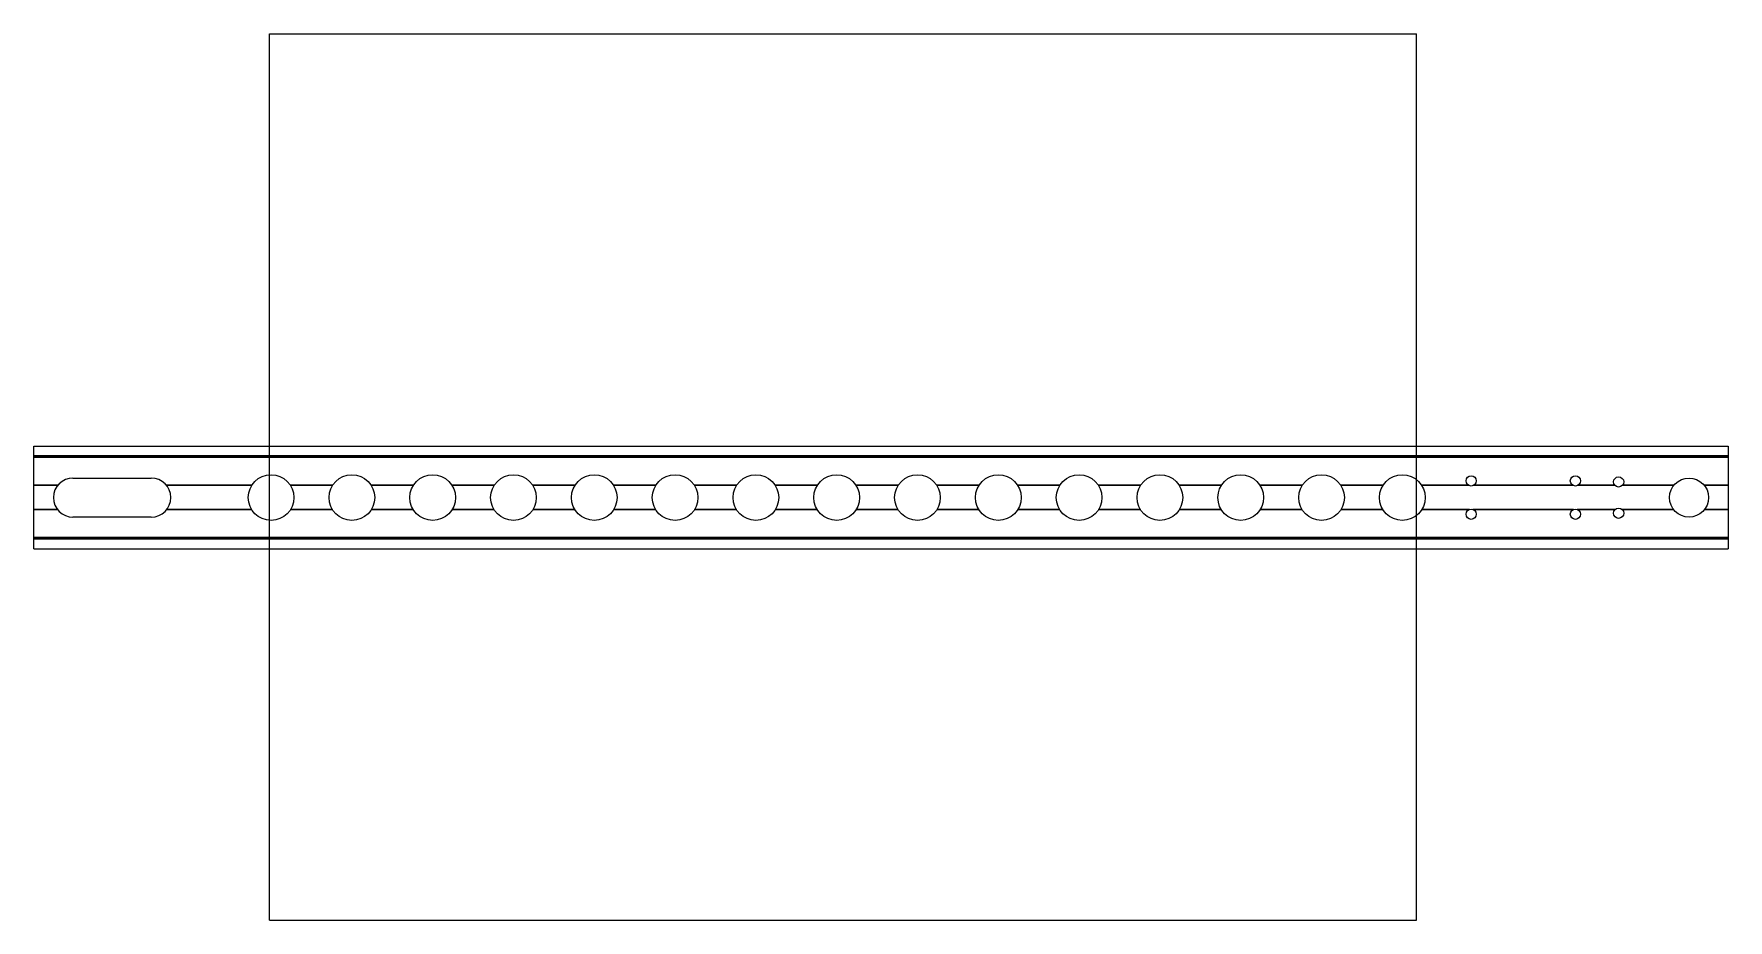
# Model space of a CAD drawing. Header units: inches. Extents: x -4.5 to 28, y 0 to 17.
import ezdxf

# ---------------------------------------------------------------- set-up
doc = ezdxf.new("R2010")
doc.units = ezdxf.units.IN
doc.header["$LTSCALE"] = 1.21
doc.header["$MEASUREMENT"] = 0
doc.layers.get('0').update_dxf_attribs({"linetype": 'CONTINUOUS'})

msp = doc.modelspace()

# ---------------------------------------------------------------- linework, layer by layer
at = {"color": 7, "linetype": 'CONTINUOUS'}
for p, q in [((0, 0), (0, 17)), ((0, 17), (22, 17)), ((22, 0), (22, 17)), ((-4.521, 7.121), (-4.521, 9.09)), ((-4.521, 9.09), (27.979, 9.09)), ((27.979, 8.904), (-4.521, 8.904)), ((27.979, 8.893), (-4.521, 8.893)), ((27.979, 8.873), (-4.521, 8.873)), ((27.979, 9.09), (27.979, 7.121)), ((-3.771, 8.48), (-2.271, 8.48)), ((-4.062, 8.342), (-4.521, 8.342)), ((-4.069, 8.334), (-4.521, 8.334)), ((-0.339, 8.342), (-1.98, 8.342)), ((-0.344, 8.334), (-1.974, 8.334)), ((1.211, 8.342), (0.397, 8.342)), ((1.206, 8.334), (0.402, 8.334)), ((2.761, 8.342), (1.947, 8.342)), ((2.756, 8.334), (1.952, 8.334)), ((4.311, 8.342), (3.497, 8.342)), ((4.306, 8.334), (3.502, 8.334)), ((5.861, 8.342), (5.047, 8.342)), ((5.856, 8.334), (5.052, 8.334)), ((7.411, 8.342), (6.597, 8.342)), ((7.406, 8.334), (6.602, 8.334)), ((8.961, 8.342), (8.147, 8.342)), ((8.956, 8.334), (8.152, 8.334)), ((10.511, 8.342), (9.697, 8.342)), ((10.506, 8.334), (9.702, 8.334)), ((12.061, 8.342), (11.247, 8.342)), ((12.056, 8.334), (11.252, 8.334)), ((13.611, 8.342), (12.797, 8.342)), ((13.606, 8.334), (12.802, 8.334)), ((15.161, 8.342), (14.347, 8.342)), ((15.156, 8.334), (14.352, 8.334)), ((16.711, 8.342), (15.897, 8.342)), ((16.706, 8.334), (15.902, 8.334)), ((18.261, 8.342), (17.447, 8.342)), ((18.256, 8.334), (17.452, 8.334)), ((19.811, 8.342), (18.997, 8.342)), ((19.806, 8.334), (19.002, 8.334)), ((21.361, 8.342), (20.547, 8.342)), ((21.356, 8.334), (20.552, 8.334)), ((22.999, 8.342), (22.097, 8.342)), ((23.015, 8.334), (22.102, 8.334)), ((25.015, 8.334), (23.084, 8.334)), ((24.999, 8.342), (23.1, 8.342)), ((25.812, 8.334), (25.084, 8.334)), ((25.804, 8.342), (25.1, 8.342)), ((26.931, 8.334), (25.946, 8.334)), ((26.938, 8.342), (25.953, 8.342)), ((27.979, 8.342), (27.52, 8.342)), ((27.979, 8.334), (27.526, 8.334)), ((-4.069, 7.877), (-4.521, 7.877)), ((-4.062, 7.869), (-4.521, 7.869)), ((-0.339, 7.869), (-1.98, 7.869)), ((-0.344, 7.877), (-1.974, 7.877)), ((1.211, 7.869), (0.397, 7.869)), ((1.206, 7.877), (0.402, 7.877)), ((2.761, 7.869), (1.947, 7.869)), ((2.756, 7.877), (1.952, 7.877)), ((4.311, 7.869), (3.497, 7.869)), ((4.306, 7.877), (3.502, 7.877)), ((5.861, 7.869), (5.047, 7.869)), ((5.856, 7.877), (5.052, 7.877)), ((7.411, 7.869), (6.597, 7.869)), ((7.406, 7.877), (6.602, 7.877)), ((8.961, 7.869), (8.147, 7.869)), ((8.956, 7.877), (8.152, 7.877)), ((10.511, 7.869), (9.697, 7.869)), ((10.506, 7.877), (9.702, 7.877)), ((12.061, 7.869), (11.247, 7.869)), ((12.056, 7.877), (11.252, 7.877)), ((13.611, 7.869), (12.797, 7.869)), ((13.606, 7.877), (12.802, 7.877)), ((15.161, 7.869), (14.347, 7.869)), ((15.156, 7.877), (14.352, 7.877)), ((16.711, 7.869), (15.897, 7.869)), ((16.706, 7.877), (15.902, 7.877)), ((18.261, 7.869), (17.447, 7.869)), ((18.256, 7.877), (17.452, 7.877)), ((19.811, 7.869), (18.997, 7.869)), ((19.806, 7.877), (19.002, 7.877)), ((21.361, 7.869), (20.547, 7.869)), ((21.356, 7.877), (20.552, 7.877)), ((22.999, 7.869), (22.097, 7.869)), ((23.015, 7.877), (22.102, 7.877)), ((25.015, 7.877), (23.084, 7.877)), ((24.999, 7.869), (23.1, 7.869)), ((25.812, 7.877), (25.084, 7.877)), ((25.804, 7.869), (25.1, 7.869)), ((26.931, 7.877), (25.946, 7.877)), ((26.938, 7.869), (25.953, 7.869)), ((27.979, 7.869), (27.52, 7.869)), ((27.979, 7.877), (27.526, 7.877)), ((-2.271, 7.73), (-3.771, 7.73)), ((27.979, 7.338), (-4.521, 7.338)), ((27.979, 7.318), (-4.521, 7.318)), ((27.979, 7.307), (-4.521, 7.307)), ((-4.521, 7.121), (27.979, 7.121)), ((0, 0), (22, 0))]:
    msp.add_line(p, q, dxfattribs=at)
for centre, radius in [((0.029, 8.105), 0.438), ((1.579, 8.105), 0.438), ((3.129, 8.105), 0.438), ((4.679, 8.105), 0.438), ((6.229, 8.105), 0.438), ((7.779, 8.105), 0.438), ((9.329, 8.105), 0.438), ((10.879, 8.105), 0.438), ((12.429, 8.105), 0.438), ((13.979, 8.105), 0.438), ((15.529, 8.105), 0.438), ((17.079, 8.105), 0.438), ((18.629, 8.105), 0.438), ((20.179, 8.105), 0.438), ((21.729, 8.105), 0.438), ((23.049, 8.425), 0.098), ((25.049, 8.425), 0.098), ((25.879, 8.405), 0.098), ((27.229, 8.105), 0.375), ((23.049, 7.785), 0.098), ((25.049, 7.785), 0.098), ((25.879, 7.805), 0.098)]:
    msp.add_circle(centre, radius, dxfattribs=at)
for centre, start, end in [((-3.771, 8.105), 90, 270), ((-2.271, 8.105), 270, 90)]:
    msp.add_arc(centre, 0.375, start, end, dxfattribs=at)

doc.saveas('drawing.dxf')
